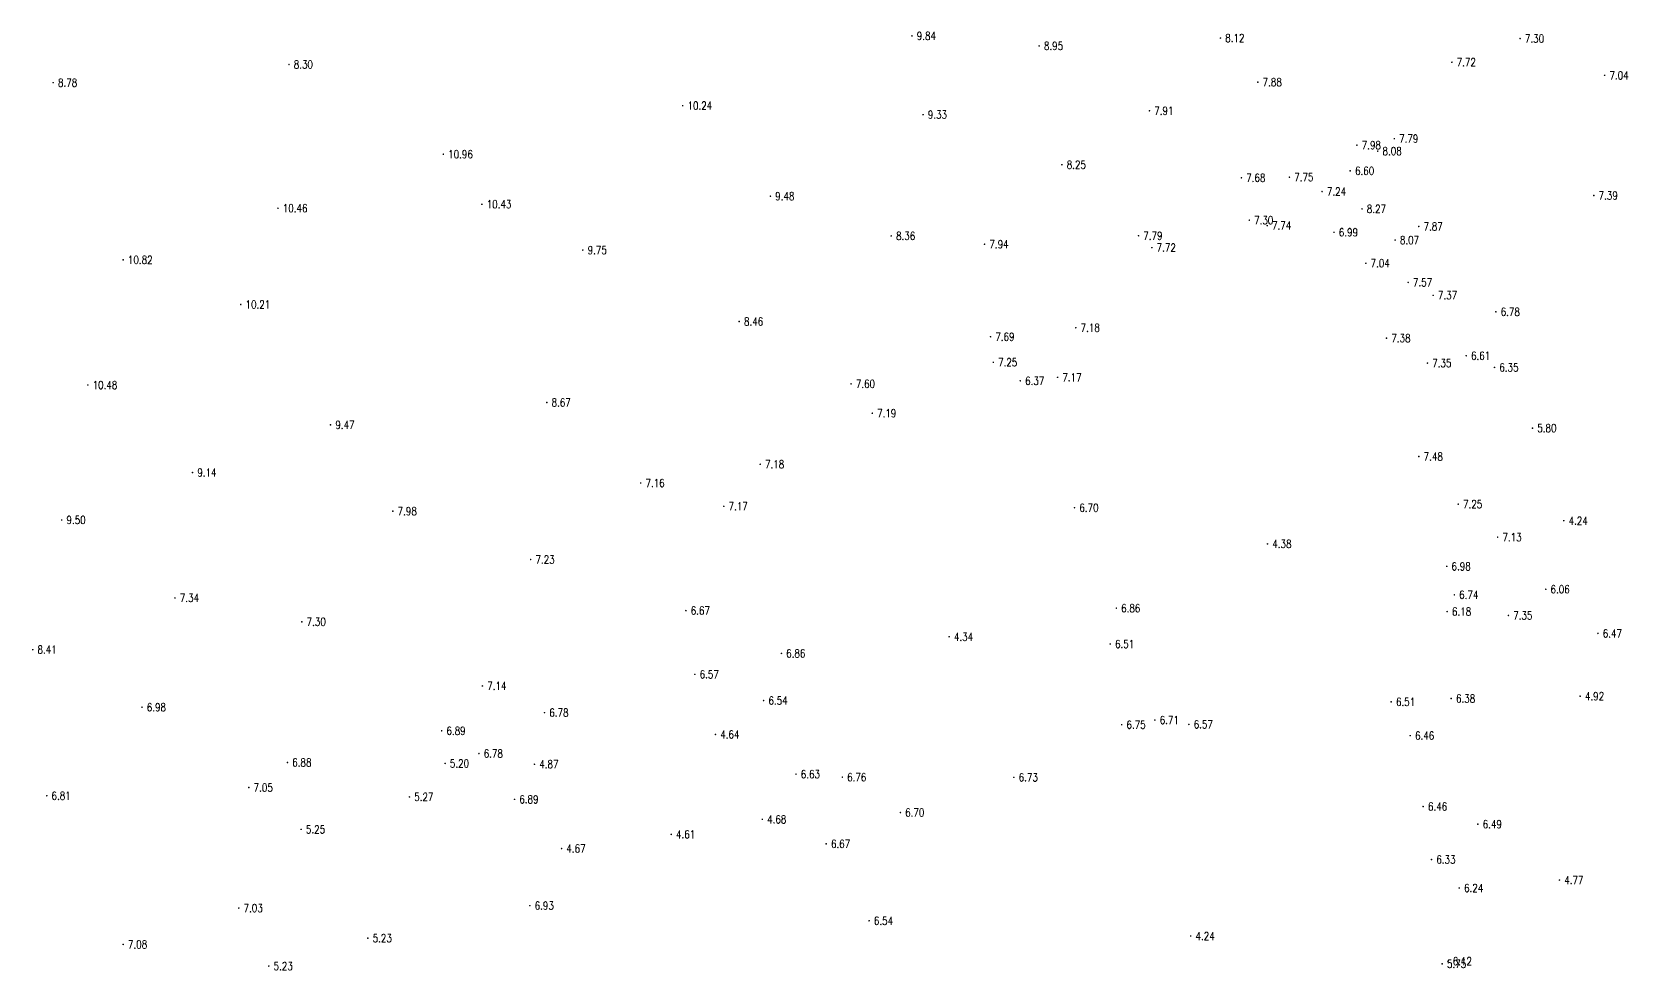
# Model space of a CAD drawing. Extents: x 476861 to 479475, y 2367369 to 2370541.
# Drawn here: x 478156.7 to 478356.1, y 2367588.9 to 2367706.1 of the extents above; entities that cross this region are included whole.
import ezdxf
from ezdxf.enums import TextEntityAlignment as Align

# ---------------------------------------------------------------- set-up
doc = ezdxf.new("R2010")
doc.units = 0
doc.header["$LTSCALE"] = 0.5
doc.layers.get('0').update_dxf_attribs({"linetype": 'CONTINUOUS'})
doc.layers.add('GCD', color=1, linetype='CONTINUOUS')
doc.styles.add('HZ', font='rs.shx', dxfattribs={"width": 0.8, "bigfont": 'hztxt.shx'})

# ---------------------------------------------------------------- blocks, each defined once
blk = doc.blocks.new('GC200')
at = {"linetype": 'Continuous', "const_width": 0.2, "flags": 128}
blk.add_lwpolyline([(-0.1, 0, 1), (0.1, 0, 1)], format="xyb", close=True, dxfattribs=at)

msp = doc.modelspace()

# ---------------------------------------------------------------- block references
at = {"layer": 'GCD', "linetype": 'Continuous'}
ref = msp.add_blockref('GC200', (478266.676, 2367705.608, 9.84), dxfattribs=dict(at, xscale=0.5, yscale=0.5, zscale=0.5))
ref.add_attrib('height', '9.84', dxfattribs={"linetype": 'Continuous', "height": 1, "style": 'HZ', "width": 0.8}).set_placement((478267.276, 2367705.608, 9.84), align=Align.MIDDLE_LEFT)
ref = msp.add_blockref('GC200', (478305.216, 2367705.343, 8.124), dxfattribs=dict(at, xscale=0.5, yscale=0.5, zscale=0.5))
ref.add_attrib('height', '8.12', dxfattribs={"linetype": 'Continuous', "height": 1, "style": 'HZ', "width": 0.8}).set_placement((478305.816, 2367705.343, 8.124), align=Align.MIDDLE_LEFT)
ref = msp.add_blockref('GC200', (478342.654, 2367705.277, 7.298), dxfattribs=dict(at, xscale=0.5, yscale=0.5, zscale=0.5))
ref.add_attrib('height', '7.30', dxfattribs={"linetype": 'Continuous', "height": 1, "style": 'HZ', "width": 0.8}).set_placement((478343.254, 2367705.277, 7.298), align=Align.MIDDLE_LEFT)
ref = msp.add_blockref('GC200', (478282.566, 2367704.359, 8.946), dxfattribs=dict(at, xscale=0.5, yscale=0.5, zscale=0.5))
ref.add_attrib('height', '8.95', dxfattribs={"linetype": 'Continuous', "height": 1, "style": 'HZ', "width": 0.8}).set_placement((478283.166, 2367704.359, 8.946), align=Align.MIDDLE_LEFT)
ref = msp.add_blockref('GC200', (478188.843, 2367702.038, 8.299), dxfattribs=dict(at, xscale=0.5, yscale=0.5, zscale=0.5))
ref.add_attrib('height', '8.30', dxfattribs={"linetype": 'Continuous', "height": 1, "style": 'HZ', "width": 0.8}).set_placement((478189.443, 2367702.038, 8.299), align=Align.MIDDLE_LEFT)
ref = msp.add_blockref('GC200', (478334.132, 2367702.323, 7.716), dxfattribs=dict(at, xscale=0.5, yscale=0.5, zscale=0.5))
ref.add_attrib('height', '7.72', dxfattribs={"linetype": 'Continuous', "height": 1, "style": 'HZ', "width": 0.8}).set_placement((478334.732, 2367702.323, 7.716), align=Align.MIDDLE_LEFT)
ref = msp.add_blockref('GC200', (478353.214, 2367700.679, 7.036), dxfattribs=dict(at, xscale=0.5, yscale=0.5, zscale=0.5))
ref.add_attrib('height', '7.04', dxfattribs={"linetype": 'Continuous', "height": 1, "style": 'HZ', "width": 0.8}).set_placement((478353.814, 2367700.679, 7.036), align=Align.MIDDLE_LEFT)
ref = msp.add_blockref('GC200', (478159.382, 2367699.766, 8.777), dxfattribs=dict(at, xscale=0.5, yscale=0.5, zscale=0.5))
ref.add_attrib('height', '8.78', dxfattribs={"linetype": 'Continuous', "height": 1, "style": 'HZ', "width": 0.8}).set_placement((478159.982, 2367699.766, 8.777), align=Align.MIDDLE_LEFT)
ref = msp.add_blockref('GC200', (478309.888, 2367699.83, 7.88), dxfattribs=dict(at, xscale=0.5, yscale=0.5, zscale=0.5))
ref.add_attrib('height', '7.88', dxfattribs={"linetype": 'Continuous', "height": 1, "style": 'HZ', "width": 0.8}).set_placement((478310.488, 2367699.83, 7.88), align=Align.MIDDLE_LEFT)
ref = msp.add_blockref('GC200', (478238.035, 2367696.899, 10.241), dxfattribs=dict(at, xscale=0.5, yscale=0.5, zscale=0.5))
ref.add_attrib('height', '10.24', dxfattribs={"linetype": 'Continuous', "height": 1, "style": 'HZ', "width": 0.8}).set_placement((478238.635, 2367696.899, 10.241), align=Align.MIDDLE_LEFT)
ref = msp.add_blockref('GC200', (478268.064, 2367695.774, 9.325), dxfattribs=dict(at, xscale=0.5, yscale=0.5, zscale=0.5))
ref.add_attrib('height', '9.33', dxfattribs={"linetype": 'Continuous', "height": 1, "style": 'HZ', "width": 0.8}).set_placement((478268.664, 2367695.774, 9.325), align=Align.MIDDLE_LEFT)
ref = msp.add_blockref('GC200', (478296.35, 2367696.258, 7.91), dxfattribs=dict(at, xscale=0.5, yscale=0.5, zscale=0.5))
ref.add_attrib('height', '7.91', dxfattribs={"linetype": 'Continuous', "height": 1, "style": 'HZ', "width": 0.8}).set_placement((478296.95, 2367696.258, 7.91), align=Align.MIDDLE_LEFT)
ref = msp.add_blockref('GC200', (478326.942, 2367692.774, 7.794), dxfattribs=dict(at, xscale=0.5, yscale=0.5, zscale=0.5))
ref.add_attrib('height', '7.79', dxfattribs={"linetype": 'Continuous', "height": 1, "style": 'HZ', "width": 0.8}).set_placement((478327.542, 2367692.774, 7.794), align=Align.MIDDLE_LEFT)
ref = msp.add_blockref('GC200', (478208.128, 2367690.824, 10.958), dxfattribs=dict(at, xscale=0.5, yscale=0.5, zscale=0.5))
ref.add_attrib('height', '10.96', dxfattribs={"linetype": 'Continuous', "height": 1, "style": 'HZ', "width": 0.8}).set_placement((478208.728, 2367690.824, 10.958), align=Align.MIDDLE_LEFT)
ref = msp.add_blockref('GC200', (478322.27, 2367691.959, 7.975), dxfattribs=dict(at, xscale=0.5, yscale=0.5, zscale=0.5))
ref.add_attrib('height', '7.98', dxfattribs={"linetype": 'Continuous', "height": 1, "style": 'HZ', "width": 0.8}).set_placement((478322.87, 2367691.959, 7.975), align=Align.MIDDLE_LEFT)
ref = msp.add_blockref('GC200', (478324.87, 2367691.215, 8.079), dxfattribs=dict(at, xscale=0.5, yscale=0.5, zscale=0.5))
ref.add_attrib('height', '8.08', dxfattribs={"linetype": 'Continuous', "height": 1, "style": 'HZ', "width": 0.8}).set_placement((478325.47, 2367691.215, 8.079), align=Align.MIDDLE_LEFT)
ref = msp.add_blockref('GC200', (478285.412, 2367689.517, 8.25), dxfattribs=dict(at, xscale=0.5, yscale=0.5, zscale=0.5))
ref.add_attrib('height', '8.25', dxfattribs={"linetype": 'Continuous', "height": 1, "style": 'HZ', "width": 0.8}).set_placement((478286.012, 2367689.517, 8.25), align=Align.MIDDLE_LEFT)
ref = msp.add_blockref('GC200', (478321.431, 2367688.752, 6.599), dxfattribs=dict(at, xscale=0.5, yscale=0.5, zscale=0.5))
ref.add_attrib('height', '6.60', dxfattribs={"linetype": 'Continuous', "height": 1, "style": 'HZ', "width": 0.8}).set_placement((478322.031, 2367688.752, 6.599), align=Align.MIDDLE_LEFT)
ref = msp.add_blockref('GC200', (478307.834, 2367687.884, 7.683), dxfattribs=dict(at, xscale=0.5, yscale=0.5, zscale=0.5))
ref.add_attrib('height', '7.68', dxfattribs={"linetype": 'Continuous', "height": 1, "style": 'HZ', "width": 0.8}).set_placement((478308.434, 2367687.884, 7.683), align=Align.MIDDLE_LEFT)
ref = msp.add_blockref('GC200', (478313.833, 2367687.959, 7.748), dxfattribs=dict(at, xscale=0.5, yscale=0.5, zscale=0.5))
ref.add_attrib('height', '7.75', dxfattribs={"linetype": 'Continuous', "height": 1, "style": 'HZ', "width": 0.8}).set_placement((478314.433, 2367687.959, 7.748), align=Align.MIDDLE_LEFT)
ref = msp.add_blockref('GC200', (478248.992, 2367685.58, 9.476), dxfattribs=dict(at, xscale=0.5, yscale=0.5, zscale=0.5))
ref.add_attrib('height', '9.48', dxfattribs={"linetype": 'Continuous', "height": 1, "style": 'HZ', "width": 0.8}).set_placement((478249.592, 2367685.58, 9.476), align=Align.MIDDLE_LEFT)
ref = msp.add_blockref('GC200', (478317.915, 2367686.164, 7.235), dxfattribs=dict(at, xscale=0.5, yscale=0.5, zscale=0.5))
ref.add_attrib('height', '7.24', dxfattribs={"linetype": 'Continuous', "height": 1, "style": 'HZ', "width": 0.8}).set_placement((478318.515, 2367686.164, 7.235), align=Align.MIDDLE_LEFT)
ref = msp.add_blockref('GC200', (478351.863, 2367685.666, 7.389), dxfattribs=dict(at, xscale=0.5, yscale=0.5, zscale=0.5))
ref.add_attrib('height', '7.39', dxfattribs={"linetype": 'Continuous', "height": 1, "style": 'HZ', "width": 0.8}).set_placement((478352.463, 2367685.666, 7.389), align=Align.MIDDLE_LEFT)
ref = msp.add_blockref('GC200', (478187.468, 2367684.074, 10.462), dxfattribs=dict(at, xscale=0.5, yscale=0.5, zscale=0.5))
ref.add_attrib('height', '10.46', dxfattribs={"linetype": 'Continuous', "height": 1, "style": 'HZ', "width": 0.8}).set_placement((478188.068, 2367684.074, 10.462), align=Align.MIDDLE_LEFT)
ref = msp.add_blockref('GC200', (478212.95, 2367684.573, 10.43), dxfattribs=dict(at, xscale=0.5, yscale=0.5, zscale=0.5))
ref.add_attrib('height', '10.43', dxfattribs={"linetype": 'Continuous', "height": 1, "style": 'HZ', "width": 0.8}).set_placement((478213.55, 2367684.573, 10.43), align=Align.MIDDLE_LEFT)
ref = msp.add_blockref('GC200', (478322.906, 2367683.998, 8.27), dxfattribs=dict(at, xscale=0.5, yscale=0.5, zscale=0.5))
ref.add_attrib('height', '8.27', dxfattribs={"linetype": 'Continuous', "height": 1, "style": 'HZ', "width": 0.8}).set_placement((478323.506, 2367683.998, 8.27), align=Align.MIDDLE_LEFT)
ref = msp.add_blockref('GC200', (478308.824, 2367682.584, 7.302), dxfattribs=dict(at, xscale=0.5, yscale=0.5, zscale=0.5))
ref.add_attrib('height', '7.30', dxfattribs={"linetype": 'Continuous', "height": 1, "style": 'HZ', "width": 0.8}).set_placement((478309.424, 2367682.584, 7.302), align=Align.MIDDLE_LEFT)
ref = msp.add_blockref('GC200', (478311.068, 2367681.905, 7.742), dxfattribs=dict(at, xscale=0.5, yscale=0.5, zscale=0.5))
ref.add_attrib('height', '7.74', dxfattribs={"linetype": 'Continuous', "height": 1, "style": 'HZ', "width": 0.8}).set_placement((478311.668, 2367681.905, 7.742), align=Align.MIDDLE_LEFT)
ref = msp.add_blockref('GC200', (478319.409, 2367681.071, 6.987), dxfattribs=dict(at, xscale=0.5, yscale=0.5, zscale=0.5))
ref.add_attrib('height', '6.99', dxfattribs={"linetype": 'Continuous', "height": 1, "style": 'HZ', "width": 0.8}).set_placement((478320.009, 2367681.071, 6.987), align=Align.MIDDLE_LEFT)
ref = msp.add_blockref('GC200', (478329.999, 2367681.805, 7.868), dxfattribs=dict(at, xscale=0.5, yscale=0.5, zscale=0.5))
ref.add_attrib('height', '7.87', dxfattribs={"linetype": 'Continuous', "height": 1, "style": 'HZ', "width": 0.8}).set_placement((478330.599, 2367681.805, 7.868), align=Align.MIDDLE_LEFT)
ref = msp.add_blockref('GC200', (478225.551, 2367678.854, 9.754), dxfattribs=dict(at, xscale=0.5, yscale=0.5, zscale=0.5))
ref.add_attrib('height', '9.75', dxfattribs={"linetype": 'Continuous', "height": 1, "style": 'HZ', "width": 0.8}).set_placement((478226.151, 2367678.854, 9.754), align=Align.MIDDLE_LEFT)
ref = msp.add_blockref('GC200', (478264.087, 2367680.619, 8.36), dxfattribs=dict(at, xscale=0.5, yscale=0.5, zscale=0.5))
ref.add_attrib('height', '8.36', dxfattribs={"linetype": 'Continuous', "height": 1, "style": 'HZ', "width": 0.8}).set_placement((478264.687, 2367680.619, 8.36), align=Align.MIDDLE_LEFT)
ref = msp.add_blockref('GC200', (478275.749, 2367679.584, 7.943), dxfattribs=dict(at, xscale=0.5, yscale=0.5, zscale=0.5))
ref.add_attrib('height', '7.94', dxfattribs={"linetype": 'Continuous', "height": 1, "style": 'HZ', "width": 0.8}).set_placement((478276.349, 2367679.584, 7.943), align=Align.MIDDLE_LEFT)
ref = msp.add_blockref('GC200', (478294.982, 2367680.645, 7.792), dxfattribs=dict(at, xscale=0.5, yscale=0.5, zscale=0.5))
ref.add_attrib('height', '7.79', dxfattribs={"linetype": 'Continuous', "height": 1, "style": 'HZ', "width": 0.8}).set_placement((478295.582, 2367680.645, 7.792), align=Align.MIDDLE_LEFT)
ref = msp.add_blockref('GC200', (478296.649, 2367679.157, 7.715), dxfattribs=dict(at, xscale=0.5, yscale=0.5, zscale=0.5))
ref.add_attrib('height', '7.72', dxfattribs={"linetype": 'Continuous', "height": 1, "style": 'HZ', "width": 0.8}).set_placement((478297.249, 2367679.157, 7.715), align=Align.MIDDLE_LEFT)
ref = msp.add_blockref('GC200', (478327.042, 2367680.103, 8.073), dxfattribs=dict(at, xscale=0.5, yscale=0.5, zscale=0.5))
ref.add_attrib('height', '8.07', dxfattribs={"linetype": 'Continuous', "height": 1, "style": 'HZ', "width": 0.8}).set_placement((478327.642, 2367680.103, 8.073), align=Align.MIDDLE_LEFT)
ref = msp.add_blockref('GC200', (478168.122, 2367677.634, 10.823), dxfattribs=dict(at, xscale=0.5, yscale=0.5, zscale=0.5))
ref.add_attrib('height', '10.82', dxfattribs={"linetype": 'Continuous', "height": 1, "style": 'HZ', "width": 0.8}).set_placement((478168.722, 2367677.634, 10.823), align=Align.MIDDLE_LEFT)
ref = msp.add_blockref('GC200', (478323.385, 2367677.207, 7.037), dxfattribs=dict(at, xscale=0.5, yscale=0.5, zscale=0.5))
ref.add_attrib('height', '7.04', dxfattribs={"linetype": 'Continuous', "height": 1, "style": 'HZ', "width": 0.8}).set_placement((478323.985, 2367677.207, 7.037), align=Align.MIDDLE_LEFT)
ref = msp.add_blockref('GC200', (478328.672, 2367674.817, 7.571), dxfattribs=dict(at, xscale=0.5, yscale=0.5, zscale=0.5))
ref.add_attrib('height', '7.57', dxfattribs={"linetype": 'Continuous', "height": 1, "style": 'HZ', "width": 0.8}).set_placement((478329.272, 2367674.817, 7.571), align=Align.MIDDLE_LEFT)
ref = msp.add_blockref('GC200', (478331.796, 2367673.2, 7.369), dxfattribs=dict(at, xscale=0.5, yscale=0.5, zscale=0.5))
ref.add_attrib('height', '7.37', dxfattribs={"linetype": 'Continuous', "height": 1, "style": 'HZ', "width": 0.8}).set_placement((478332.396, 2367673.2, 7.369), align=Align.MIDDLE_LEFT)
ref = msp.add_blockref('GC200', (478182.818, 2367672.051, 10.21), dxfattribs=dict(at, xscale=0.5, yscale=0.5, zscale=0.5))
ref.add_attrib('height', '10.21', dxfattribs={"linetype": 'Continuous', "height": 1, "style": 'HZ', "width": 0.8}).set_placement((478183.418, 2367672.051, 10.21), align=Align.MIDDLE_LEFT)
ref = msp.add_blockref('GC200', (478339.63, 2367671.14, 6.781), dxfattribs=dict(at, xscale=0.5, yscale=0.5, zscale=0.5))
ref.add_attrib('height', '6.78', dxfattribs={"linetype": 'Continuous', "height": 1, "style": 'HZ', "width": 0.8}).set_placement((478340.23, 2367671.14, 6.781), align=Align.MIDDLE_LEFT)
ref = msp.add_blockref('GC200', (478245.086, 2367669.923, 8.46), dxfattribs=dict(at, xscale=0.5, yscale=0.5, zscale=0.5))
ref.add_attrib('height', '8.46', dxfattribs={"linetype": 'Continuous', "height": 1, "style": 'HZ', "width": 0.8}).set_placement((478245.686, 2367669.923, 8.46), align=Align.MIDDLE_LEFT)
ref = msp.add_blockref('GC200', (478287.147, 2367669.148, 7.182), dxfattribs=dict(at, xscale=0.5, yscale=0.5, zscale=0.5))
ref.add_attrib('height', '7.18', dxfattribs={"linetype": 'Continuous', "height": 1, "style": 'HZ', "width": 0.8}).set_placement((478287.747, 2367669.148, 7.182), align=Align.MIDDLE_LEFT)
ref = msp.add_blockref('GC200', (478276.494, 2367668.026, 7.689), dxfattribs=dict(at, xscale=0.5, yscale=0.5, zscale=0.5))
ref.add_attrib('height', '7.69', dxfattribs={"linetype": 'Continuous', "height": 1, "style": 'HZ', "width": 0.8}).set_placement((478277.094, 2367668.026, 7.689), align=Align.MIDDLE_LEFT)
ref = msp.add_blockref('GC200', (478325.97, 2367667.845, 7.38), dxfattribs=dict(at, xscale=0.5, yscale=0.5, zscale=0.5))
ref.add_attrib('height', '7.38', dxfattribs={"linetype": 'Continuous', "height": 1, "style": 'HZ', "width": 0.8}).set_placement((478326.57, 2367667.845, 7.38), align=Align.MIDDLE_LEFT)
ref = msp.add_blockref('GC200', (478276.839, 2367664.827, 7.247), dxfattribs=dict(at, xscale=0.5, yscale=0.5, zscale=0.5))
ref.add_attrib('height', '7.25', dxfattribs={"linetype": 'Continuous', "height": 1, "style": 'HZ', "width": 0.8}).set_placement((478277.439, 2367664.827, 7.247), align=Align.MIDDLE_LEFT)
ref = msp.add_blockref('GC200', (478335.926, 2367665.65, 6.607), dxfattribs=dict(at, xscale=0.5, yscale=0.5, zscale=0.5))
ref.add_attrib('height', '6.61', dxfattribs={"linetype": 'Continuous', "height": 1, "style": 'HZ', "width": 0.8}).set_placement((478336.526, 2367665.65, 6.607), align=Align.MIDDLE_LEFT)
ref = msp.add_blockref('GC200', (478284.873, 2367662.948, 7.169), dxfattribs=dict(at, xscale=0.5, yscale=0.5, zscale=0.5))
ref.add_attrib('height', '7.17', dxfattribs={"linetype": 'Continuous', "height": 1, "style": 'HZ', "width": 0.8}).set_placement((478285.473, 2367662.948, 7.169), align=Align.MIDDLE_LEFT)
ref = msp.add_blockref('GC200', (478331.078, 2367664.727, 7.35), dxfattribs=dict(at, xscale=0.5, yscale=0.5, zscale=0.5))
ref.add_attrib('height', '7.35', dxfattribs={"linetype": 'Continuous', "height": 1, "style": 'HZ', "width": 0.8}).set_placement((478331.678, 2367664.727, 7.35), align=Align.MIDDLE_LEFT)
ref = msp.add_blockref('GC200', (478339.457, 2367664.192, 6.352), dxfattribs=dict(at, xscale=0.5, yscale=0.5, zscale=0.5))
ref.add_attrib('height', '6.35', dxfattribs={"linetype": 'Continuous', "height": 1, "style": 'HZ', "width": 0.8}).set_placement((478340.057, 2367664.192, 6.352), align=Align.MIDDLE_LEFT)
ref = msp.add_blockref('GC200', (478163.717, 2367661.993, 10.48), dxfattribs=dict(at, xscale=0.5, yscale=0.5, zscale=0.5))
ref.add_attrib('height', '10.48', dxfattribs={"linetype": 'Continuous', "height": 1, "style": 'HZ', "width": 0.8}).set_placement((478164.317, 2367661.993, 10.48), align=Align.MIDDLE_LEFT)
ref = msp.add_blockref('GC200', (478259.066, 2367662.138, 7.601), dxfattribs=dict(at, xscale=0.5, yscale=0.5, zscale=0.5))
ref.add_attrib('height', '7.60', dxfattribs={"linetype": 'Continuous', "height": 1, "style": 'HZ', "width": 0.8}).set_placement((478259.666, 2367662.138, 7.601), align=Align.MIDDLE_LEFT)
ref = msp.add_blockref('GC200', (478280.21, 2367662.516, 6.369), dxfattribs=dict(at, xscale=0.5, yscale=0.5, zscale=0.5))
ref.add_attrib('height', '6.37', dxfattribs={"linetype": 'Continuous', "height": 1, "style": 'HZ', "width": 0.8}).set_placement((478280.81, 2367662.516, 6.369), align=Align.MIDDLE_LEFT)
ref = msp.add_blockref('GC200', (478221.055, 2367659.806, 8.67), dxfattribs=dict(at, xscale=0.5, yscale=0.5, zscale=0.5))
ref.add_attrib('height', '8.67', dxfattribs={"linetype": 'Continuous', "height": 1, "style": 'HZ', "width": 0.8}).set_placement((478221.655, 2367659.806, 8.67), align=Align.MIDDLE_LEFT)
ref = msp.add_blockref('GC200', (478194.036, 2367657.013, 9.47), dxfattribs=dict(at, xscale=0.5, yscale=0.5, zscale=0.5))
ref.add_attrib('height', '9.47', dxfattribs={"linetype": 'Continuous', "height": 1, "style": 'HZ', "width": 0.8}).set_placement((478194.636, 2367657.013, 9.47), align=Align.MIDDLE_LEFT)
ref = msp.add_blockref('GC200', (478261.72, 2367658.464, 7.19), dxfattribs=dict(at, xscale=0.5, yscale=0.5, zscale=0.5))
ref.add_attrib('height', '7.19', dxfattribs={"linetype": 'Continuous', "height": 1, "style": 'HZ', "width": 0.8}).set_placement((478262.32, 2367658.464, 7.19), align=Align.MIDDLE_LEFT)
ref = msp.add_blockref('GC200', (478344.202, 2367656.605, 5.801), dxfattribs=dict(at, xscale=0.5, yscale=0.5, zscale=0.5))
ref.add_attrib('height', '5.80', dxfattribs={"linetype": 'Continuous', "height": 1, "style": 'HZ', "width": 0.8}).set_placement((478344.802, 2367656.605, 5.801), align=Align.MIDDLE_LEFT)
ref = msp.add_blockref('GC200', (478330.003, 2367653.058, 7.48), dxfattribs=dict(at, xscale=0.5, yscale=0.5, zscale=0.5))
ref.add_attrib('height', '7.48', dxfattribs={"linetype": 'Continuous', "height": 1, "style": 'HZ', "width": 0.8}).set_placement((478330.603, 2367653.058, 7.48), align=Align.MIDDLE_LEFT)
ref = msp.add_blockref('GC200', (478176.792, 2367651.055, 9.14), dxfattribs=dict(at, xscale=0.5, yscale=0.5, zscale=0.5))
ref.add_attrib('height', '9.14', dxfattribs={"linetype": 'Continuous', "height": 1, "style": 'HZ', "width": 0.8}).set_placement((478177.392, 2367651.055, 9.14), align=Align.MIDDLE_LEFT)
ref = msp.add_blockref('GC200', (478247.718, 2367652.093, 7.182), dxfattribs=dict(at, xscale=0.5, yscale=0.5, zscale=0.5))
ref.add_attrib('height', '7.18', dxfattribs={"linetype": 'Continuous', "height": 1, "style": 'HZ', "width": 0.8}).set_placement((478248.318, 2367652.093, 7.182), align=Align.MIDDLE_LEFT)
ref = msp.add_blockref('GC200', (478232.785, 2367649.749, 7.157), dxfattribs=dict(at, xscale=0.5, yscale=0.5, zscale=0.5))
ref.add_attrib('height', '7.16', dxfattribs={"linetype": 'Continuous', "height": 1, "style": 'HZ', "width": 0.8}).set_placement((478233.385, 2367649.749, 7.157), align=Align.MIDDLE_LEFT)
ref = msp.add_blockref('GC200', (478243.17, 2367646.838, 7.174), dxfattribs=dict(at, xscale=0.5, yscale=0.5, zscale=0.5))
ref.add_attrib('height', '7.17', dxfattribs={"linetype": 'Continuous', "height": 1, "style": 'HZ', "width": 0.8}).set_placement((478243.77, 2367646.838, 7.174), align=Align.MIDDLE_LEFT)
ref = msp.add_blockref('GC200', (478334.928, 2367647.107, 7.25), dxfattribs=dict(at, xscale=0.5, yscale=0.5, zscale=0.5))
ref.add_attrib('height', '7.25', dxfattribs={"linetype": 'Continuous', "height": 1, "style": 'HZ', "width": 0.8}).set_placement((478335.528, 2367647.107, 7.25), align=Align.MIDDLE_LEFT)
ref = msp.add_blockref('GC200', (478160.447, 2367645.128, 9.497), dxfattribs=dict(at, xscale=0.5, yscale=0.5, zscale=0.5))
ref.add_attrib('height', '9.50', dxfattribs={"linetype": 'Continuous', "height": 1, "style": 'HZ', "width": 0.8}).set_placement((478161.047, 2367645.128, 9.497), align=Align.MIDDLE_LEFT)
ref = msp.add_blockref('GC200', (478201.817, 2367646.229, 7.98), dxfattribs=dict(at, xscale=0.5, yscale=0.5, zscale=0.5))
ref.add_attrib('height', '7.98', dxfattribs={"linetype": 'Continuous', "height": 1, "style": 'HZ', "width": 0.8}).set_placement((478202.417, 2367646.229, 7.98), align=Align.MIDDLE_LEFT)
ref = msp.add_blockref('GC200', (478286.984, 2367646.662, 6.702), dxfattribs=dict(at, xscale=0.5, yscale=0.5, zscale=0.5))
ref.add_attrib('height', '6.70', dxfattribs={"linetype": 'Continuous', "height": 1, "style": 'HZ', "width": 0.8}).set_placement((478287.584, 2367646.662, 6.702), align=Align.MIDDLE_LEFT)
ref = msp.add_blockref('GC200', (478348.108, 2367645.041, 4.235), dxfattribs=dict(at, xscale=0.5, yscale=0.5, zscale=0.5))
ref.add_attrib('height', '4.24', dxfattribs={"linetype": 'Continuous', "height": 1, "style": 'HZ', "width": 0.8}).set_placement((478348.708, 2367645.041, 4.235), align=Align.MIDDLE_LEFT)
ref = msp.add_blockref('GC200', (478339.85, 2367642.98, 7.127), dxfattribs=dict(at, xscale=0.5, yscale=0.5, zscale=0.5))
ref.add_attrib('height', '7.13', dxfattribs={"linetype": 'Continuous', "height": 1, "style": 'HZ', "width": 0.8}).set_placement((478340.45, 2367642.98, 7.127), align=Align.MIDDLE_LEFT)
ref = msp.add_blockref('GC200', (478311.094, 2367642.141, 4.38), dxfattribs=dict(at, xscale=0.5, yscale=0.5, zscale=0.5))
ref.add_attrib('height', '4.38', dxfattribs={"linetype": 'Continuous', "height": 1, "style": 'HZ', "width": 0.8}).set_placement((478311.694, 2367642.141, 4.38), align=Align.MIDDLE_LEFT)
ref = msp.add_blockref('GC200', (478219.04, 2367640.189, 7.23), dxfattribs=dict(at, xscale=0.5, yscale=0.5, zscale=0.5))
ref.add_attrib('height', '7.23', dxfattribs={"linetype": 'Continuous', "height": 1, "style": 'HZ', "width": 0.8}).set_placement((478219.64, 2367640.189, 7.23), align=Align.MIDDLE_LEFT)
ref = msp.add_blockref('GC200', (478333.49, 2367639.334, 6.98), dxfattribs=dict(at, xscale=0.5, yscale=0.5, zscale=0.5))
ref.add_attrib('height', '6.98', dxfattribs={"linetype": 'Continuous', "height": 1, "style": 'HZ', "width": 0.8}).set_placement((478334.09, 2367639.334, 6.98), align=Align.MIDDLE_LEFT)
ref = msp.add_blockref('GC200', (478174.603, 2367635.389, 7.34), dxfattribs=dict(at, xscale=0.5, yscale=0.5, zscale=0.5))
ref.add_attrib('height', '7.34', dxfattribs={"linetype": 'Continuous', "height": 1, "style": 'HZ', "width": 0.8}).set_placement((478175.203, 2367635.389, 7.34), align=Align.MIDDLE_LEFT)
ref = msp.add_blockref('GC200', (478334.438, 2367635.782, 6.737), dxfattribs=dict(at, xscale=0.5, yscale=0.5, zscale=0.5))
ref.add_attrib('height', '6.74', dxfattribs={"linetype": 'Continuous', "height": 1, "style": 'HZ', "width": 0.8}).set_placement((478335.038, 2367635.782, 6.737), align=Align.MIDDLE_LEFT)
ref = msp.add_blockref('GC200', (478345.859, 2367636.472, 6.062), dxfattribs=dict(at, xscale=0.5, yscale=0.5, zscale=0.5))
ref.add_attrib('height', '6.06', dxfattribs={"linetype": 'Continuous', "height": 1, "style": 'HZ', "width": 0.8}).set_placement((478346.459, 2367636.472, 6.062), align=Align.MIDDLE_LEFT)
ref = msp.add_blockref('GC200', (478238.437, 2367633.806, 6.665), dxfattribs=dict(at, xscale=0.5, yscale=0.5, zscale=0.5))
ref.add_attrib('height', '6.67', dxfattribs={"linetype": 'Continuous', "height": 1, "style": 'HZ', "width": 0.8}).set_placement((478239.037, 2367633.806, 6.665), align=Align.MIDDLE_LEFT)
ref = msp.add_blockref('GC200', (478292.208, 2367634.112, 6.861), dxfattribs=dict(at, xscale=0.5, yscale=0.5, zscale=0.5))
ref.add_attrib('height', '6.86', dxfattribs={"linetype": 'Continuous', "height": 1, "style": 'HZ', "width": 0.8}).set_placement((478292.808, 2367634.112, 6.861), align=Align.MIDDLE_LEFT)
ref = msp.add_blockref('GC200', (478333.541, 2367633.682, 6.18), dxfattribs=dict(at, xscale=0.5, yscale=0.5, zscale=0.5))
ref.add_attrib('height', '6.18', dxfattribs={"linetype": 'Continuous', "height": 1, "style": 'HZ', "width": 0.8}).set_placement((478334.141, 2367633.682, 6.18), align=Align.MIDDLE_LEFT)
ref = msp.add_blockref('GC200', (478341.195, 2367633.199, 7.353), dxfattribs=dict(at, xscale=0.5, yscale=0.5, zscale=0.5))
ref.add_attrib('height', '7.35', dxfattribs={"linetype": 'Continuous', "height": 1, "style": 'HZ', "width": 0.8}).set_placement((478341.795, 2367633.199, 7.353), align=Align.MIDDLE_LEFT)
ref = msp.add_blockref('GC200', (478190.449, 2367632.411, 7.3), dxfattribs=dict(at, xscale=0.5, yscale=0.5, zscale=0.5))
ref.add_attrib('height', '7.30', dxfattribs={"linetype": 'Continuous', "height": 1, "style": 'HZ', "width": 0.8}).set_placement((478191.049, 2367632.411, 7.3), align=Align.MIDDLE_LEFT)
ref = msp.add_blockref('GC200', (478352.381, 2367630.96, 6.47), dxfattribs=dict(at, xscale=0.5, yscale=0.5, zscale=0.5))
ref.add_attrib('height', '6.47', dxfattribs={"linetype": 'Continuous', "height": 1, "style": 'HZ', "width": 0.8}).set_placement((478352.981, 2367630.96, 6.47), align=Align.MIDDLE_LEFT)
ref = msp.add_blockref('GC200', (478156.829, 2367628.929, 8.41), dxfattribs=dict(at, xscale=0.5, yscale=0.5, zscale=0.5))
ref.add_attrib('height', '8.41', dxfattribs={"linetype": 'Continuous', "height": 1, "style": 'HZ', "width": 0.8}).set_placement((478157.429, 2367628.929, 8.41), align=Align.MIDDLE_LEFT)
ref = msp.add_blockref('GC200', (478271.321, 2367630.543, 4.34), dxfattribs=dict(at, xscale=0.5, yscale=0.5, zscale=0.5))
ref.add_attrib('height', '4.34', dxfattribs={"linetype": 'Continuous', "height": 1, "style": 'HZ', "width": 0.8}).set_placement((478271.921, 2367630.543, 4.34), align=Align.MIDDLE_LEFT)
ref = msp.add_blockref('GC200', (478291.448, 2367629.634, 6.511), dxfattribs=dict(at, xscale=0.5, yscale=0.5, zscale=0.5))
ref.add_attrib('height', '6.51', dxfattribs={"linetype": 'Continuous', "height": 1, "style": 'HZ', "width": 0.8}).set_placement((478292.048, 2367629.634, 6.511), align=Align.MIDDLE_LEFT)
ref = msp.add_blockref('GC200', (478250.366, 2367628.461, 6.862), dxfattribs=dict(at, xscale=0.5, yscale=0.5, zscale=0.5))
ref.add_attrib('height', '6.86', dxfattribs={"linetype": 'Continuous', "height": 1, "style": 'HZ', "width": 0.8}).set_placement((478250.966, 2367628.461, 6.862), align=Align.MIDDLE_LEFT)
ref = msp.add_blockref('GC200', (478239.55, 2367625.845, 6.57), dxfattribs=dict(at, xscale=0.5, yscale=0.5, zscale=0.5))
ref.add_attrib('height', '6.57', dxfattribs={"linetype": 'Continuous', "height": 1, "style": 'HZ', "width": 0.8}).set_placement((478240.15, 2367625.845, 6.57), align=Align.MIDDLE_LEFT)
ref = msp.add_blockref('GC200', (478213.01, 2367624.393, 7.142), dxfattribs=dict(at, xscale=0.5, yscale=0.5, zscale=0.5))
ref.add_attrib('height', '7.14', dxfattribs={"linetype": 'Continuous', "height": 1, "style": 'HZ', "width": 0.8}).set_placement((478213.61, 2367624.393, 7.142), align=Align.MIDDLE_LEFT)
ref = msp.add_blockref('GC200', (478350.156, 2367623.11, 4.92), dxfattribs=dict(at, xscale=0.5, yscale=0.5, zscale=0.5))
ref.add_attrib('height', '4.92', dxfattribs={"linetype": 'Continuous', "height": 1, "style": 'HZ', "width": 0.8}).set_placement((478350.756, 2367623.11, 4.92), align=Align.MIDDLE_LEFT)
ref = msp.add_blockref('GC200', (478170.483, 2367621.732, 6.98), dxfattribs=dict(at, xscale=0.5, yscale=0.5, zscale=0.5))
ref.add_attrib('height', '6.98', dxfattribs={"linetype": 'Continuous', "height": 1, "style": 'HZ', "width": 0.8}).set_placement((478171.083, 2367621.732, 6.98), align=Align.MIDDLE_LEFT)
ref = msp.add_blockref('GC200', (478220.767, 2367621.06, 6.782), dxfattribs=dict(at, xscale=0.5, yscale=0.5, zscale=0.5))
ref.add_attrib('height', '6.78', dxfattribs={"linetype": 'Continuous', "height": 1, "style": 'HZ', "width": 0.8}).set_placement((478221.367, 2367621.06, 6.782), align=Align.MIDDLE_LEFT)
ref = msp.add_blockref('GC200', (478248.145, 2367622.569, 6.543), dxfattribs=dict(at, xscale=0.5, yscale=0.5, zscale=0.5))
ref.add_attrib('height', '6.54', dxfattribs={"linetype": 'Continuous', "height": 1, "style": 'HZ', "width": 0.8}).set_placement((478248.745, 2367622.569, 6.543), align=Align.MIDDLE_LEFT)
ref = msp.add_blockref('GC200', (478326.548, 2367622.403, 6.511), dxfattribs=dict(at, xscale=0.5, yscale=0.5, zscale=0.5))
ref.add_attrib('height', '6.51', dxfattribs={"linetype": 'Continuous', "height": 1, "style": 'HZ', "width": 0.8}).set_placement((478327.148, 2367622.403, 6.511), align=Align.MIDDLE_LEFT)
ref = msp.add_blockref('GC200', (478334.047, 2367622.821, 6.379), dxfattribs=dict(at, xscale=0.5, yscale=0.5, zscale=0.5))
ref.add_attrib('height', '6.38', dxfattribs={"linetype": 'Continuous', "height": 1, "style": 'HZ', "width": 0.8}).set_placement((478334.647, 2367622.821, 6.379), align=Align.MIDDLE_LEFT)
ref = msp.add_blockref('GC200', (478292.878, 2367619.552, 6.745), dxfattribs=dict(at, xscale=0.5, yscale=0.5, zscale=0.5))
ref.add_attrib('height', '6.75', dxfattribs={"linetype": 'Continuous', "height": 1, "style": 'HZ', "width": 0.8}).set_placement((478293.478, 2367619.552, 6.745), align=Align.MIDDLE_LEFT)
ref = msp.add_blockref('GC200', (478297.029, 2367620.134, 6.713), dxfattribs=dict(at, xscale=0.5, yscale=0.5, zscale=0.5))
ref.add_attrib('height', '6.71', dxfattribs={"linetype": 'Continuous', "height": 1, "style": 'HZ', "width": 0.8}).set_placement((478297.629, 2367620.134, 6.713), align=Align.MIDDLE_LEFT)
ref = msp.add_blockref('GC200', (478301.274, 2367619.593, 6.572), dxfattribs=dict(at, xscale=0.5, yscale=0.5, zscale=0.5))
ref.add_attrib('height', '6.57', dxfattribs={"linetype": 'Continuous', "height": 1, "style": 'HZ', "width": 0.8}).set_placement((478301.874, 2367619.593, 6.572), align=Align.MIDDLE_LEFT)
ref = msp.add_blockref('GC200', (478207.917, 2367618.795, 6.89), dxfattribs=dict(at, xscale=0.5, yscale=0.5, zscale=0.5))
ref.add_attrib('height', '6.89', dxfattribs={"linetype": 'Continuous', "height": 1, "style": 'HZ', "width": 0.8}).set_placement((478208.517, 2367618.795, 6.89), align=Align.MIDDLE_LEFT)
ref = msp.add_blockref('GC200', (478242.126, 2367618.337, 4.64), dxfattribs=dict(at, xscale=0.5, yscale=0.5, zscale=0.5))
ref.add_attrib('height', '4.64', dxfattribs={"linetype": 'Continuous', "height": 1, "style": 'HZ', "width": 0.8}).set_placement((478242.726, 2367618.337, 4.64), align=Align.MIDDLE_LEFT)
ref = msp.add_blockref('GC200', (478328.927, 2367618.184, 6.456), dxfattribs=dict(at, xscale=0.5, yscale=0.5, zscale=0.5))
ref.add_attrib('height', '6.46', dxfattribs={"linetype": 'Continuous', "height": 1, "style": 'HZ', "width": 0.8}).set_placement((478329.527, 2367618.184, 6.456), align=Align.MIDDLE_LEFT)
ref = msp.add_blockref('GC200', (478212.575, 2367615.95, 6.775), dxfattribs=dict(at, xscale=0.5, yscale=0.5, zscale=0.5))
ref.add_attrib('height', '6.78', dxfattribs={"linetype": 'Continuous', "height": 1, "style": 'HZ', "width": 0.8}).set_placement((478213.175, 2367615.95, 6.775), align=Align.MIDDLE_LEFT)
ref = msp.add_blockref('GC200', (478188.653, 2367614.833, 6.881), dxfattribs=dict(at, xscale=0.5, yscale=0.5, zscale=0.5))
ref.add_attrib('height', '6.88', dxfattribs={"linetype": 'Continuous', "height": 1, "style": 'HZ', "width": 0.8}).set_placement((478189.253, 2367614.833, 6.881), align=Align.MIDDLE_LEFT)
ref = msp.add_blockref('GC200', (478208.347, 2367614.718, 5.203), dxfattribs=dict(at, xscale=0.5, yscale=0.5, zscale=0.5))
ref.add_attrib('height', '5.20', dxfattribs={"linetype": 'Continuous', "height": 1, "style": 'HZ', "width": 0.8}).set_placement((478208.947, 2367614.718, 5.203), align=Align.MIDDLE_LEFT)
ref = msp.add_blockref('GC200', (478219.517, 2367614.609, 4.872), dxfattribs=dict(at, xscale=0.5, yscale=0.5, zscale=0.5))
ref.add_attrib('height', '4.87', dxfattribs={"linetype": 'Continuous', "height": 1, "style": 'HZ', "width": 0.8}).set_placement((478220.117, 2367614.609, 4.872), align=Align.MIDDLE_LEFT)
ref = msp.add_blockref('GC200', (478252.19, 2367613.375, 6.63), dxfattribs=dict(at, xscale=0.5, yscale=0.5, zscale=0.5))
ref.add_attrib('height', '6.63', dxfattribs={"linetype": 'Continuous', "height": 1, "style": 'HZ', "width": 0.8}).set_placement((478252.79, 2367613.375, 6.63), align=Align.MIDDLE_LEFT)
ref = msp.add_blockref('GC200', (478257.981, 2367612.996, 6.761), dxfattribs=dict(at, xscale=0.5, yscale=0.5, zscale=0.5))
ref.add_attrib('height', '6.76', dxfattribs={"linetype": 'Continuous', "height": 1, "style": 'HZ', "width": 0.8}).set_placement((478258.581, 2367612.996, 6.761), align=Align.MIDDLE_LEFT)
ref = msp.add_blockref('GC200', (478279.406, 2367612.974, 6.731), dxfattribs=dict(at, xscale=0.5, yscale=0.5, zscale=0.5))
ref.add_attrib('height', '6.73', dxfattribs={"linetype": 'Continuous', "height": 1, "style": 'HZ', "width": 0.8}).set_placement((478280.006, 2367612.974, 6.731), align=Align.MIDDLE_LEFT)
ref = msp.add_blockref('GC200', (478183.829, 2367611.699, 7.054), dxfattribs=dict(at, xscale=0.5, yscale=0.5, zscale=0.5))
ref.add_attrib('height', '7.05', dxfattribs={"linetype": 'Continuous', "height": 1, "style": 'HZ', "width": 0.8}).set_placement((478184.429, 2367611.699, 7.054), align=Align.MIDDLE_LEFT)
ref = msp.add_blockref('GC200', (478158.581, 2367610.679, 6.811), dxfattribs=dict(at, xscale=0.5, yscale=0.5, zscale=0.5))
ref.add_attrib('height', '6.81', dxfattribs={"linetype": 'Continuous', "height": 1, "style": 'HZ', "width": 0.8}).set_placement((478159.181, 2367610.679, 6.811), align=Align.MIDDLE_LEFT)
ref = msp.add_blockref('GC200', (478203.894, 2367610.529, 5.27), dxfattribs=dict(at, xscale=0.5, yscale=0.5, zscale=0.5))
ref.add_attrib('height', '5.27', dxfattribs={"linetype": 'Continuous', "height": 1, "style": 'HZ', "width": 0.8}).set_placement((478204.494, 2367610.529, 5.27), align=Align.MIDDLE_LEFT)
ref = msp.add_blockref('GC200', (478217.024, 2367610.225, 6.889), dxfattribs=dict(at, xscale=0.5, yscale=0.5, zscale=0.5))
ref.add_attrib('height', '6.89', dxfattribs={"linetype": 'Continuous', "height": 1, "style": 'HZ', "width": 0.8}).set_placement((478217.624, 2367610.225, 6.889), align=Align.MIDDLE_LEFT)
ref = msp.add_blockref('GC200', (478330.542, 2367609.325, 6.456), dxfattribs=dict(at, xscale=0.5, yscale=0.5, zscale=0.5))
ref.add_attrib('height', '6.46', dxfattribs={"linetype": 'Continuous', "height": 1, "style": 'HZ', "width": 0.8}).set_placement((478331.142, 2367609.325, 6.456), align=Align.MIDDLE_LEFT)
ref = msp.add_blockref('GC200', (478247.984, 2367607.727, 4.68), dxfattribs=dict(at, xscale=0.5, yscale=0.5, zscale=0.5))
ref.add_attrib('height', '4.68', dxfattribs={"linetype": 'Continuous', "height": 1, "style": 'HZ', "width": 0.8}).set_placement((478248.584, 2367607.727, 4.68), align=Align.MIDDLE_LEFT)
ref = msp.add_blockref('GC200', (478265.229, 2367608.58, 6.7), dxfattribs=dict(at, xscale=0.5, yscale=0.5, zscale=0.5))
ref.add_attrib('height', '6.70', dxfattribs={"linetype": 'Continuous', "height": 1, "style": 'HZ', "width": 0.8}).set_placement((478265.829, 2367608.58, 6.7), align=Align.MIDDLE_LEFT)
ref = msp.add_blockref('GC200', (478337.375, 2367607.122, 6.494), dxfattribs=dict(at, xscale=0.5, yscale=0.5, zscale=0.5))
ref.add_attrib('height', '6.49', dxfattribs={"linetype": 'Continuous', "height": 1, "style": 'HZ', "width": 0.8}).set_placement((478337.975, 2367607.122, 6.494), align=Align.MIDDLE_LEFT)
ref = msp.add_blockref('GC200', (478190.361, 2367606.476, 5.25), dxfattribs=dict(at, xscale=0.5, yscale=0.5, zscale=0.5))
ref.add_attrib('height', '5.25', dxfattribs={"linetype": 'Continuous', "height": 1, "style": 'HZ', "width": 0.8}).set_placement((478190.961, 2367606.476, 5.25), align=Align.MIDDLE_LEFT)
ref = msp.add_blockref('GC200', (478236.603, 2367605.85, 4.61), dxfattribs=dict(at, xscale=0.5, yscale=0.5, zscale=0.5))
ref.add_attrib('height', '4.61', dxfattribs={"linetype": 'Continuous', "height": 1, "style": 'HZ', "width": 0.8}).set_placement((478237.203, 2367605.85, 4.61), align=Align.MIDDLE_LEFT)
ref = msp.add_blockref('GC200', (478222.903, 2367604.083, 4.67), dxfattribs=dict(at, xscale=0.5, yscale=0.5, zscale=0.5))
ref.add_attrib('height', '4.67', dxfattribs={"linetype": 'Continuous', "height": 1, "style": 'HZ', "width": 0.8}).set_placement((478223.503, 2367604.083, 4.67), align=Align.MIDDLE_LEFT)
ref = msp.add_blockref('GC200', (478255.959, 2367604.662, 6.67), dxfattribs=dict(at, xscale=0.5, yscale=0.5, zscale=0.5))
ref.add_attrib('height', '6.67', dxfattribs={"linetype": 'Continuous', "height": 1, "style": 'HZ', "width": 0.8}).set_placement((478256.559, 2367604.662, 6.67), align=Align.MIDDLE_LEFT)
ref = msp.add_blockref('GC200', (478331.585, 2367602.703, 6.33), dxfattribs=dict(at, xscale=0.5, yscale=0.5, zscale=0.5))
ref.add_attrib('height', '6.33', dxfattribs={"linetype": 'Continuous', "height": 1, "style": 'HZ', "width": 0.8}).set_placement((478332.185, 2367602.703, 6.33), align=Align.MIDDLE_LEFT)
ref = msp.add_blockref('GC200', (478335.054, 2367599.146, 6.24), dxfattribs=dict(at, xscale=0.5, yscale=0.5, zscale=0.5))
ref.add_attrib('height', '6.24', dxfattribs={"linetype": 'Continuous', "height": 1, "style": 'HZ', "width": 0.8}).set_placement((478335.654, 2367599.146, 6.24), align=Align.MIDDLE_LEFT)
ref = msp.add_blockref('GC200', (478347.571, 2367600.144, 4.77), dxfattribs=dict(at, xscale=0.5, yscale=0.5, zscale=0.5))
ref.add_attrib('height', '4.77', dxfattribs={"linetype": 'Continuous', "height": 1, "style": 'HZ', "width": 0.8}).set_placement((478348.171, 2367600.144, 4.77), align=Align.MIDDLE_LEFT)
ref = msp.add_blockref('GC200', (478182.572, 2367596.643, 7.029), dxfattribs=dict(at, xscale=0.5, yscale=0.5, zscale=0.5))
ref.add_attrib('height', '7.03', dxfattribs={"linetype": 'Continuous', "height": 1, "style": 'HZ', "width": 0.8}).set_placement((478183.172, 2367596.643, 7.029), align=Align.MIDDLE_LEFT)
ref = msp.add_blockref('GC200', (478218.937, 2367596.944, 6.925), dxfattribs=dict(at, xscale=0.5, yscale=0.5, zscale=0.5))
ref.add_attrib('height', '6.93', dxfattribs={"linetype": 'Continuous', "height": 1, "style": 'HZ', "width": 0.8}).set_placement((478219.537, 2367596.944, 6.925), align=Align.MIDDLE_LEFT)
ref = msp.add_blockref('GC200', (478261.323, 2367595.052, 6.538), dxfattribs=dict(at, xscale=0.5, yscale=0.5, zscale=0.5))
ref.add_attrib('height', '6.54', dxfattribs={"linetype": 'Continuous', "height": 1, "style": 'HZ', "width": 0.8}).set_placement((478261.923, 2367595.052, 6.538), align=Align.MIDDLE_LEFT)
ref = msp.add_blockref('GC200', (478301.498, 2367593.147, 4.24), dxfattribs=dict(at, xscale=0.5, yscale=0.5, zscale=0.5))
ref.add_attrib('height', '4.24', dxfattribs={"linetype": 'Continuous', "height": 1, "style": 'HZ', "width": 0.8}).set_placement((478302.098, 2367593.147, 4.24), align=Align.MIDDLE_LEFT)
ref = msp.add_blockref('GC200', (478168.127, 2367592.1, 7.08), dxfattribs=dict(at, xscale=0.5, yscale=0.5, zscale=0.5))
ref.add_attrib('height', '7.08', dxfattribs={"linetype": 'Continuous', "height": 1, "style": 'HZ', "width": 0.8}).set_placement((478168.727, 2367592.1, 7.08), align=Align.MIDDLE_LEFT)
ref = msp.add_blockref('GC200', (478198.698, 2367592.885, 5.23), dxfattribs=dict(at, xscale=0.5, yscale=0.5, zscale=0.5))
ref.add_attrib('height', '5.23', dxfattribs={"linetype": 'Continuous', "height": 1, "style": 'HZ', "width": 0.8}).set_placement((478199.298, 2367592.885, 5.23), align=Align.MIDDLE_LEFT)
ref = msp.add_blockref('GC200', (478186.322, 2367589.395, 5.232), dxfattribs=dict(at, xscale=0.5, yscale=0.5, zscale=0.5))
ref.add_attrib('height', '5.23', dxfattribs={"linetype": 'Continuous', "height": 1, "style": 'HZ', "width": 0.8}).set_placement((478186.922, 2367589.395, 5.232), align=Align.MIDDLE_LEFT)
ref = msp.add_blockref('GC200', (478332.922, 2367589.674, 5.751), dxfattribs=dict(at, xscale=0.5, yscale=0.5, zscale=0.5))
ref.add_attrib('height', '5.75', dxfattribs={"linetype": 'Continuous', "height": 1, "style": 'HZ', "width": 0.8}).set_placement((478333.522, 2367589.674, 5.751), align=Align.MIDDLE_LEFT)
ref = msp.add_blockref('GC200', (478333.637, 2367590.003, 6.118), dxfattribs=dict(at, xscale=0.5, yscale=0.5, zscale=0.5))
ref.add_attrib('height', '6.12', dxfattribs={"linetype": 'Continuous', "height": 1, "style": 'HZ', "width": 0.8}).set_placement((478334.237, 2367590.003, 6.118), align=Align.MIDDLE_LEFT)

doc.saveas('drawing.dxf')
